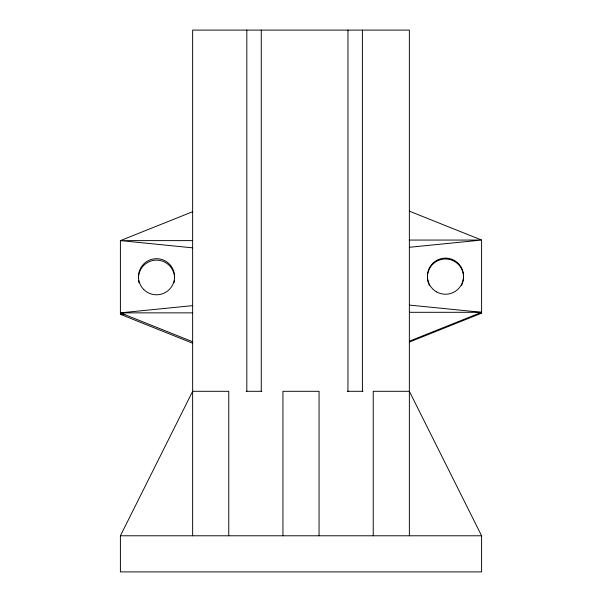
<?xml version="1.0" encoding="UTF-8"?>
<svg xmlns="http://www.w3.org/2000/svg" width="602" height="602" viewBox="0 0 602 602"><rect width="100%" height="100%" fill="white"/><g stroke="black" fill="none" stroke-linecap="round" stroke-linejoin="round"><path stroke-width="0.9" d="M373.24 535.78L373.24 391.3L409.36 391.3L481.6 535.78L481.6 571.9L120.4 571.9L120.4 535.78L192.64 391.3L228.76 391.3L228.76 535.78M192.64 211.723L120.4 240.619L120.4 314.312L192.64 343.208M409.36 341.199L481.6 312.303L409.36 305.079M409.36 342.056L481.6 313.16L481.6 240.063L409.36 211.167M409.36 247.287L481.6 240.063L409.36 240.063M192.64 341.755L120.4 312.859L192.64 305.635M123.177 314.033L120.4 314.312L125.088 314.312M192.64 240.619L120.4 240.619L192.64 247.843M409.36 312.303L481.6 312.303M120.4 312.859L192.64 312.859M478.786 313.16L481.6 313.16L479.749 312.972M246.203 391.3L261.885 391.3M347.339 391.3L363.021 391.3M120.4 535.78L481.6 535.78M409.36 535.78L409.36 30.1L192.64 30.1L192.64 535.78M362.404 30.1L362.404 391.3M347.956 30.1L347.956 391.3M319.06 535.78L319.06 391.3L282.94 391.3L282.94 535.78M261.268 30.1L261.268 391.3M246.82 30.1L246.82 391.3M174.422 280.547A18.06 18.06 0 0 1 173.963 282.865M139.077 282.865A18.06 18.06 0 0 1 138.618 280.547M138.46 278.192A18.06 18.06 0 0 1 156.52 260.132A18.06 18.06 0 0 1 174.58 278.192M428.037 281.713A18.06 18.06 0 0 1 445.48 258.98A18.06 18.06 0 0 1 462.923 281.713M462.705 282.466A18.06 18.06 0 0 1 461.501 285.386M429.459 285.386A18.06 18.06 0 0 1 428.255 282.466M436.45 291.82A18.06 18.06 0 0 0 463.54 276.183A18.06 18.06 0 0 0 436.45 260.538A18.06 18.06 0 0 0 436.45 291.82M143.75 289.509A18.06 18.06 0 0 0 173.963 281.412A18.06 18.06 0 0 0 151.847 259.296A18.06 18.06 0 0 0 143.75 289.509"/></g></svg>
